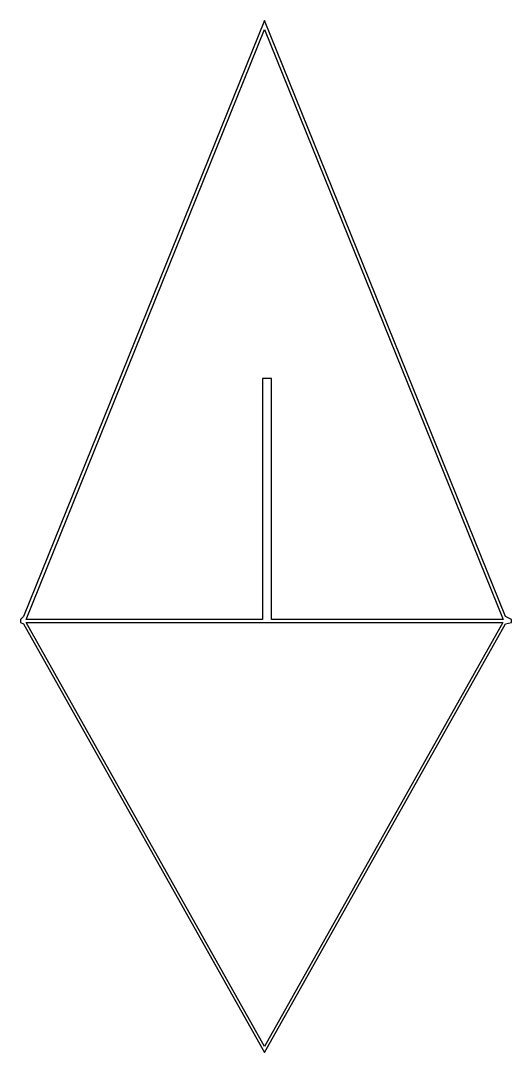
# Model space of a CAD drawing. Extents: x -0.0001 to 0.0172, y -0.0152 to 0.0212.
import ezdxf

# ---------------------------------------------------------------- set-up
doc = ezdxf.new("R2010")
doc.units = 0

msp = doc.modelspace()

# ---------------------------------------------------------------- linework, layer by layer
at = {"layer": '1'}
for points in [[(-0.000105, -0.000049), (0, -0.000105), (0.0085, -0.015211), (0.017, -0.000105), (0.01721, -0.000049), (0.01721, 0.000049), (0.017, 0.000158), (0.0085, 0.02117), (0, 0.000158), (-0.000105, 0.000049)], [(0.000085, 0.000053), (0.0085, 0.020855), (0.016915, 0.000053), (0.008743, 0.000053), (0.008743, 0.008553), (0.008427, 0.008553), (0.008427, 0.000053)], [(0.000089, -0.000053), (0.016911, -0.000053), (0.0085, -0.015001)]]:
    msp.add_lwpolyline(points, close=True, dxfattribs=at)

doc.saveas('drawing.dxf')
